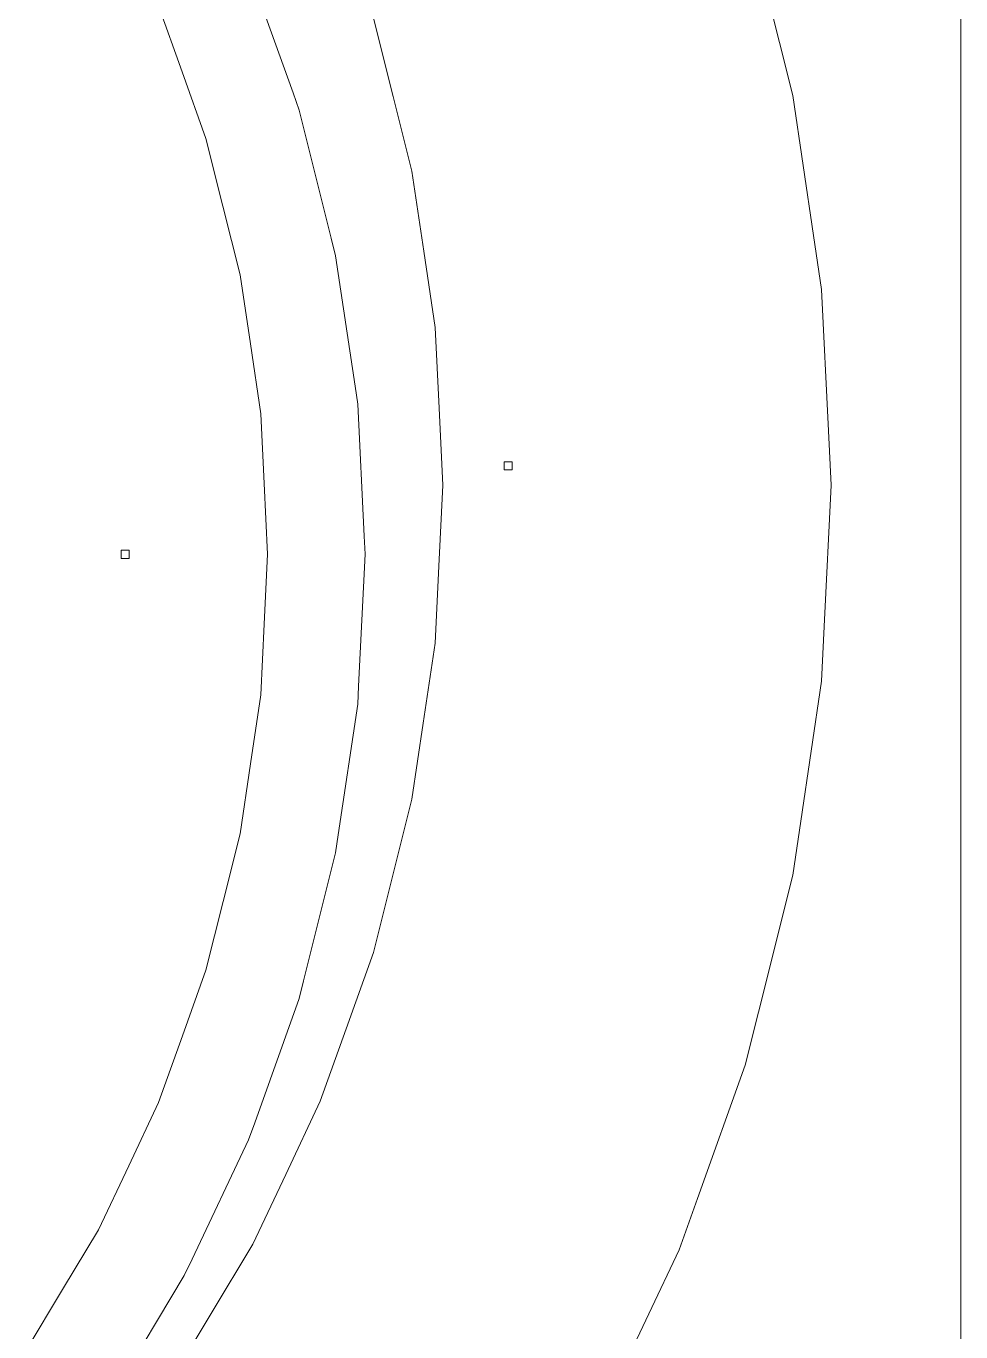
# Model space of a CAD drawing. Header units: centimetres. Extents: x -214 to 137, y -175 to 4.
# Drawn here: x 10.43 to 16.97, y -116.95 to -107.8 of the extents above; entities that cross this region are included whole.
import ezdxf

# ---------------------------------------------------------------- set-up
doc = ezdxf.new("R2010")
doc.units = ezdxf.units.CM
doc.header["$MEASUREMENT"] = 0
doc.layers.add('layer 1', color=7, linetype='Continuous')

msp = doc.modelspace()

# ---------------------------------------------------------------- linework, layer by layer
at = {"layer": 'layer 1', "color": 5, "lineweight": 9}
for points in [[(16.97057, -175.16373), (16.97057, -175.16373), (16.97057, -75.16373), (16.97057, -75.16373)], [(15.70072, -107.9177), (15.70072, -107.9177), (15.4599, -106.95625), (15.4599, -106.95625)], [(12.29412, -108.27034), (12.29412, -108.27034), (11.98275, -107.40013), (11.98275, -107.40013)], [(12.29412, -108.27034), (12.29412, -108.27034), (11.98275, -107.40013), (11.98275, -107.40013)], [(12.29412, -108.27034), (12.29412, -108.27034), (11.98275, -107.40013), (11.98275, -107.40013)], [(12.29412, -108.27034), (12.29412, -108.27034), (11.98275, -107.40013), (11.98275, -107.40013)], [(12.29412, -108.27034), (12.29412, -108.27034), (11.98275, -107.40013), (11.98275, -107.40013)], [(12.85806, -107.7455), (12.85806, -107.7455), (12.99575, -108.29517), (12.99575, -108.29517)], [(15.79354, -108.28828), (15.79354, -108.28828), (15.70072, -107.9177), (15.70072, -107.9177)], [(12.33707, -108.3904), (12.33707, -108.3904), (12.29412, -108.27034), (12.29412, -108.27034)], [(12.33707, -108.3904), (12.33707, -108.3904), (12.29412, -108.27034), (12.29412, -108.27034)], [(12.33707, -108.3904), (12.33707, -108.3904), (12.29412, -108.27034), (12.29412, -108.27034)], [(12.33707, -108.3904), (12.33707, -108.3904), (12.29412, -108.27034), (12.29412, -108.27034)], [(12.33707, -108.3904), (12.33707, -108.3904), (12.29412, -108.27034), (12.29412, -108.27034)], [(12.99575, -108.29517), (12.99575, -108.29517), (13.12688, -108.8187), (13.12688, -108.8187)], [(15.93898, -109.2687), (15.93898, -109.2687), (15.79354, -108.28828), (15.79354, -108.28828)], [(12.56164, -109.28694), (12.56164, -109.28694), (12.33707, -108.3904), (12.33707, -108.3904)], [(12.56164, -109.28694), (12.56164, -109.28694), (12.33707, -108.3904), (12.33707, -108.3904)], [(12.56164, -109.28694), (12.56164, -109.28694), (12.33707, -108.3904), (12.33707, -108.3904)], [(12.56164, -109.28694), (12.56164, -109.28694), (12.33707, -108.3904), (12.33707, -108.3904)], [(12.56164, -109.28694), (12.56164, -109.28694), (12.33707, -108.3904), (12.33707, -108.3904)], [(13.12688, -108.8187), (13.12688, -108.8187), (13.21003, -109.37922), (13.21003, -109.37922)], [(12.59262, -109.41064), (12.59262, -109.41064), (12.56164, -109.28694), (12.56164, -109.28694)], [(12.59262, -109.41064), (12.59262, -109.41064), (12.56164, -109.28694), (12.56164, -109.28694)], [(12.59262, -109.41064), (12.59262, -109.41064), (12.56164, -109.28694), (12.56164, -109.28694)], [(12.59262, -109.41064), (12.59262, -109.41064), (12.56164, -109.28694), (12.56164, -109.28694)], [(12.59262, -109.41064), (12.59262, -109.41064), (12.56164, -109.28694), (12.56164, -109.28694)], [(15.99503, -109.64659), (15.99503, -109.64659), (15.93898, -109.2687), (15.93898, -109.2687)], [(13.21003, -109.37922), (13.21003, -109.37922), (13.28922, -109.91308), (13.28922, -109.91308)], [(12.72823, -110.32487), (12.72823, -110.32487), (12.59262, -109.41064), (12.59262, -109.41064)], [(12.72823, -110.32487), (12.72823, -110.32487), (12.59262, -109.41064), (12.59262, -109.41064)], [(12.72823, -110.32487), (12.72823, -110.32487), (12.59262, -109.41064), (12.59262, -109.41064)], [(12.72823, -110.32487), (12.72823, -110.32487), (12.59262, -109.41064), (12.59262, -109.41064)], [(12.72823, -110.32487), (12.72823, -110.32487), (12.59262, -109.41064), (12.59262, -109.41064)], [(16.04365, -110.63655), (16.04365, -110.63655), (15.99503, -109.64659), (15.99503, -109.64659)], [(13.28922, -109.91308), (13.28922, -109.91308), (13.31702, -110.47905), (13.31702, -110.47905)], [(12.74694, -110.451), (12.74694, -110.451), (12.72823, -110.32487), (12.72823, -110.32487)], [(12.74694, -110.451), (12.74694, -110.451), (12.72823, -110.32487), (12.72823, -110.32487)], [(12.74694, -110.451), (12.74694, -110.451), (12.72823, -110.32487), (12.72823, -110.32487)], [(12.74694, -110.451), (12.74694, -110.451), (12.72823, -110.32487), (12.72823, -110.32487)], [(12.74694, -110.451), (12.74694, -110.451), (12.72823, -110.32487), (12.72823, -110.32487)], [(12.79229, -111.37413), (12.79229, -111.37413), (12.74694, -110.451), (12.74694, -110.451)], [(12.79229, -111.37413), (12.79229, -111.37413), (12.74694, -110.451), (12.74694, -110.451)], [(12.79229, -111.37413), (12.79229, -111.37413), (12.74694, -110.451), (12.74694, -110.451)], [(12.79229, -111.37413), (12.79229, -111.37413), (12.74694, -110.451), (12.74694, -110.451)], [(12.79229, -111.37413), (12.79229, -111.37413), (12.74694, -110.451), (12.74694, -110.451)], [(13.31702, -110.47905), (13.31702, -110.47905), (13.3435, -111.0181), (13.3435, -111.0181)], [(16.0624, -111.01811), (16.0624, -111.01811), (16.04365, -110.63655), (16.04365, -110.63655)], [(13.82909, -110.85278), (13.82909, -110.85278), (13.77194, -110.85278), (13.77194, -110.85278)], [(13.77194, -110.85278), (13.77194, -110.85278), (13.77194, -110.90993), (13.77194, -110.90993)], [(13.77194, -110.90993), (13.77194, -110.90993), (13.82909, -110.90993), (13.82909, -110.90993)], [(13.82909, -110.90993), (13.82909, -110.90993), (13.82909, -110.85278), (13.82909, -110.85278)], [(13.3435, -111.0181), (13.3435, -111.0181), (13.31569, -111.58407), (13.31569, -111.58407)], [(16.01376, -112.00807), (16.01376, -112.00807), (16.0624, -111.01811), (16.0624, -111.01811)], [(12.79854, -111.50149), (12.79854, -111.50149), (12.79229, -111.37413), (12.79229, -111.37413)], [(12.79854, -111.50149), (12.79854, -111.50149), (12.79229, -111.37413), (12.79229, -111.37413)], [(12.79854, -111.50149), (12.79854, -111.50149), (12.79229, -111.37413), (12.79229, -111.37413)], [(12.79854, -111.50149), (12.79854, -111.50149), (12.79229, -111.37413), (12.79229, -111.37413)], [(12.79854, -111.50149), (12.79854, -111.50149), (12.79229, -111.37413), (12.79229, -111.37413)], [(11.1477, -111.47288), (11.1477, -111.47288), (11.09055, -111.47288), (11.09055, -111.47288)], [(11.09055, -111.47288), (11.09055, -111.47288), (11.09055, -111.53003), (11.09055, -111.53003)], [(11.1477, -111.47288), (11.1477, -111.47288), (11.09055, -111.47288), (11.09055, -111.47288)], [(11.09055, -111.47288), (11.09055, -111.47288), (11.09055, -111.53003), (11.09055, -111.53003)], [(11.1477, -111.47288), (11.1477, -111.47288), (11.09055, -111.47288), (11.09055, -111.47288)], [(11.09055, -111.47288), (11.09055, -111.47288), (11.09055, -111.53003), (11.09055, -111.53003)], [(11.1477, -111.47288), (11.1477, -111.47288), (11.09055, -111.47288), (11.09055, -111.47288)], [(11.09055, -111.47288), (11.09055, -111.47288), (11.09055, -111.53003), (11.09055, -111.53003)], [(11.1477, -111.47288), (11.1477, -111.47288), (11.09055, -111.47288), (11.09055, -111.47288)], [(11.09055, -111.47288), (11.09055, -111.47288), (11.09055, -111.53003), (11.09055, -111.53003)], [(11.1477, -111.53003), (11.1477, -111.53003), (11.1477, -111.47288), (11.1477, -111.47288)], [(11.1477, -111.53003), (11.1477, -111.53003), (11.1477, -111.47288), (11.1477, -111.47288)], [(11.1477, -111.53003), (11.1477, -111.53003), (11.1477, -111.47288), (11.1477, -111.47288)], [(11.1477, -111.53003), (11.1477, -111.53003), (11.1477, -111.47288), (11.1477, -111.47288)], [(11.1477, -111.53003), (11.1477, -111.53003), (11.1477, -111.47288), (11.1477, -111.47288)], [(11.09055, -111.53003), (11.09055, -111.53003), (11.1477, -111.53003), (11.1477, -111.53003)], [(11.09055, -111.53003), (11.09055, -111.53003), (11.1477, -111.53003), (11.1477, -111.53003)], [(11.09055, -111.53003), (11.09055, -111.53003), (11.1477, -111.53003), (11.1477, -111.53003)], [(11.09055, -111.53003), (11.09055, -111.53003), (11.1477, -111.53003), (11.1477, -111.53003)], [(11.09055, -111.53003), (11.09055, -111.53003), (11.1477, -111.53003), (11.1477, -111.53003)], [(12.75319, -112.42462), (12.75319, -112.42462), (12.79854, -111.50149), (12.79854, -111.50149)], [(12.75319, -112.42462), (12.75319, -112.42462), (12.79854, -111.50149), (12.79854, -111.50149)], [(12.75319, -112.42462), (12.75319, -112.42462), (12.79854, -111.50149), (12.79854, -111.50149)], [(12.75319, -112.42462), (12.75319, -112.42462), (12.79854, -111.50149), (12.79854, -111.50149)], [(12.75319, -112.42462), (12.75319, -112.42462), (12.79854, -111.50149), (12.79854, -111.50149)], [(13.31569, -111.58407), (13.31569, -111.58407), (13.28921, -112.12312), (13.28921, -112.12312)], [(15.99502, -112.38963), (15.99502, -112.38963), (16.01376, -112.00807), (16.01376, -112.00807)], [(13.28921, -112.12312), (13.28921, -112.12312), (13.20606, -112.68364), (13.20606, -112.68364)], [(15.84958, -113.37005), (15.84958, -113.37005), (15.99502, -112.38963), (15.99502, -112.38963)], [(12.74693, -112.55198), (12.74693, -112.55198), (12.75319, -112.42462), (12.75319, -112.42462)], [(12.74693, -112.55198), (12.74693, -112.55198), (12.75319, -112.42462), (12.75319, -112.42462)], [(12.74693, -112.55198), (12.74693, -112.55198), (12.75319, -112.42462), (12.75319, -112.42462)], [(12.74693, -112.55198), (12.74693, -112.55198), (12.75319, -112.42462), (12.75319, -112.42462)], [(12.74693, -112.55198), (12.74693, -112.55198), (12.75319, -112.42462), (12.75319, -112.42462)], [(12.61132, -113.46621), (12.61132, -113.46621), (12.74693, -112.55198), (12.74693, -112.55198)], [(12.61132, -113.46621), (12.61132, -113.46621), (12.74693, -112.55198), (12.74693, -112.55198)], [(12.61132, -113.46621), (12.61132, -113.46621), (12.74693, -112.55198), (12.74693, -112.55198)], [(12.61132, -113.46621), (12.61132, -113.46621), (12.74693, -112.55198), (12.74693, -112.55198)], [(12.61132, -113.46621), (12.61132, -113.46621), (12.74693, -112.55198), (12.74693, -112.55198)], [(13.20606, -112.68364), (13.20606, -112.68364), (13.12687, -113.2175), (13.12687, -113.2175)], [(13.12687, -113.2175), (13.12687, -113.2175), (12.98918, -113.76717), (12.98918, -113.76717)], [(15.79353, -113.74793), (15.79353, -113.74793), (15.84958, -113.37005), (15.84958, -113.37005)], [(12.5926, -113.59234), (12.5926, -113.59234), (12.61132, -113.46621), (12.61132, -113.46621)], [(12.5926, -113.59234), (12.5926, -113.59234), (12.61132, -113.46621), (12.61132, -113.46621)], [(12.5926, -113.59234), (12.5926, -113.59234), (12.61132, -113.46621), (12.61132, -113.46621)], [(12.5926, -113.59234), (12.5926, -113.59234), (12.61132, -113.46621), (12.61132, -113.46621)], [(12.5926, -113.59234), (12.5926, -113.59234), (12.61132, -113.46621), (12.61132, -113.46621)], [(12.36804, -114.48888), (12.36804, -114.48888), (12.5926, -113.59234), (12.5926, -113.59234)], [(12.36804, -114.48888), (12.36804, -114.48888), (12.5926, -113.59234), (12.5926, -113.59234)], [(12.36804, -114.48888), (12.36804, -114.48888), (12.5926, -113.59234), (12.5926, -113.59234)], [(12.36804, -114.48888), (12.36804, -114.48888), (12.5926, -113.59234), (12.5926, -113.59234)], [(12.36804, -114.48888), (12.36804, -114.48888), (12.5926, -113.59234), (12.5926, -113.59234)], [(12.98918, -113.76717), (12.98918, -113.76717), (12.85804, -114.2907), (12.85804, -114.2907)], [(15.55269, -114.70938), (15.55269, -114.70938), (15.79353, -113.74793), (15.79353, -113.74793)], [(12.85804, -114.2907), (12.85804, -114.2907), (12.66714, -114.82423), (12.66714, -114.82423)], [(12.33705, -114.61257), (12.33705, -114.61257), (12.36804, -114.48888), (12.36804, -114.48888)], [(12.33705, -114.61257), (12.33705, -114.61257), (12.36804, -114.48888), (12.36804, -114.48888)], [(12.33705, -114.61257), (12.33705, -114.61257), (12.36804, -114.48888), (12.36804, -114.48888)], [(12.33705, -114.61257), (12.33705, -114.61257), (12.36804, -114.48888), (12.36804, -114.48888)], [(12.33705, -114.61257), (12.33705, -114.61257), (12.36804, -114.48888), (12.36804, -114.48888)], [(12.02568, -115.48278), (12.02568, -115.48278), (12.33705, -114.61257), (12.33705, -114.61257)], [(12.02568, -115.48278), (12.02568, -115.48278), (12.33705, -114.61257), (12.33705, -114.61257)], [(12.02568, -115.48278), (12.02568, -115.48278), (12.33705, -114.61257), (12.33705, -114.61257)], [(12.02568, -115.48278), (12.02568, -115.48278), (12.33705, -114.61257), (12.33705, -114.61257)], [(12.02568, -115.48278), (12.02568, -115.48278), (12.33705, -114.61257), (12.33705, -114.61257)], [(15.45987, -115.07996), (15.45987, -115.07996), (15.55269, -114.70938), (15.55269, -114.70938)], [(12.66714, -114.82423), (12.66714, -114.82423), (12.48532, -115.33238), (12.48532, -115.33238)], [(15.12596, -116.01317), (15.12596, -116.01317), (15.45987, -115.07996), (15.45987, -115.07996)], [(12.48532, -115.33238), (12.48532, -115.33238), (12.24304, -115.84462), (12.24304, -115.84462)], [(11.98272, -115.60284), (11.98272, -115.60284), (12.02568, -115.48278), (12.02568, -115.48278)], [(11.98272, -115.60284), (11.98272, -115.60284), (12.02568, -115.48278), (12.02568, -115.48278)], [(11.98272, -115.60284), (11.98272, -115.60284), (12.02568, -115.48278), (12.02568, -115.48278)], [(11.98272, -115.60284), (11.98272, -115.60284), (12.02568, -115.48278), (12.02568, -115.48278)], [(11.98272, -115.60284), (11.98272, -115.60284), (12.02568, -115.48278), (12.02568, -115.48278)], [(11.58755, -116.43834), (11.58755, -116.43834), (11.98272, -115.60284), (11.98272, -115.60284)], [(11.58755, -116.43834), (11.58755, -116.43834), (11.98272, -115.60284), (11.98272, -115.60284)], [(11.58755, -116.43834), (11.58755, -116.43834), (11.98272, -115.60284), (11.98272, -115.60284)], [(11.58755, -116.43834), (11.58755, -116.43834), (11.98272, -115.60284), (11.98272, -115.60284)], [(11.58755, -116.43834), (11.58755, -116.43834), (11.98272, -115.60284), (11.98272, -115.60284)], [(12.24304, -115.84462), (12.24304, -115.84462), (12.01229, -116.3325), (12.01229, -116.3325)], [(14.99726, -116.37286), (14.99726, -116.37286), (15.12596, -116.01317), (15.12596, -116.01317)], [(12.01229, -116.3325), (12.01229, -116.3325), (11.72097, -116.81854), (11.72097, -116.81854)], [(14.57348, -117.26885), (14.57348, -117.26885), (14.99726, -116.37286), (14.99726, -116.37286)], [(11.53303, -116.55361), (11.53303, -116.55361), (11.58755, -116.43834), (11.58755, -116.43834)], [(11.53303, -116.55361), (11.53303, -116.55361), (11.58755, -116.43834), (11.58755, -116.43834)], [(11.53303, -116.55361), (11.53303, -116.55361), (11.58755, -116.43834), (11.58755, -116.43834)], [(11.53303, -116.55361), (11.53303, -116.55361), (11.58755, -116.43834), (11.58755, -116.43834)], [(11.53303, -116.55361), (11.53303, -116.55361), (11.58755, -116.43834), (11.58755, -116.43834)], [(11.05788, -117.34636), (11.05788, -117.34636), (11.53303, -116.55361), (11.53303, -116.55361)], [(11.05788, -117.34636), (11.05788, -117.34636), (11.53303, -116.55361), (11.53303, -116.55361)], [(11.05788, -117.34636), (11.05788, -117.34636), (11.53303, -116.55361), (11.53303, -116.55361)], [(11.05788, -117.34636), (11.05788, -117.34636), (11.53303, -116.55361), (11.53303, -116.55361)], [(11.05788, -117.34636), (11.05788, -117.34636), (11.53303, -116.55361), (11.53303, -116.55361)], [(11.72097, -116.81854), (11.72097, -116.81854), (11.44351, -117.28146), (11.44351, -117.28146)]]:
    msp.add_open_spline(points, degree=3, dxfattribs=at)
at = {"layer": 'layer 1', "color": 1, "lineweight": 9}
for points in [[(11.51741, -108.12166), (11.51741, -108.12166), (11.35261, -107.66112), (11.35261, -107.66112)], [(11.51741, -108.12166), (11.51741, -108.12166), (11.35261, -107.66112), (11.35261, -107.66112)], [(11.51741, -108.12166), (11.51741, -108.12166), (11.35261, -107.66112), (11.35261, -107.66112)], [(11.51741, -108.12166), (11.51741, -108.12166), (11.35261, -107.66112), (11.35261, -107.66112)], [(11.51741, -108.12166), (11.51741, -108.12166), (11.35261, -107.66112), (11.35261, -107.66112)], [(11.68438, -108.58841), (11.68438, -108.58841), (11.51741, -108.12166), (11.51741, -108.12166)], [(11.68438, -108.58841), (11.68438, -108.58841), (11.51741, -108.12166), (11.51741, -108.12166)], [(11.68438, -108.58841), (11.68438, -108.58841), (11.51741, -108.12166), (11.51741, -108.12166)], [(11.68438, -108.58841), (11.68438, -108.58841), (11.51741, -108.12166), (11.51741, -108.12166)], [(11.68438, -108.58841), (11.68438, -108.58841), (11.51741, -108.12166), (11.51741, -108.12166)], [(11.80324, -109.06285), (11.80324, -109.06285), (11.68438, -108.58841), (11.68438, -108.58841)], [(11.80324, -109.06285), (11.80324, -109.06285), (11.68438, -108.58841), (11.68438, -108.58841)], [(11.80324, -109.06285), (11.80324, -109.06285), (11.68438, -108.58841), (11.68438, -108.58841)], [(11.80324, -109.06285), (11.80324, -109.06285), (11.68438, -108.58841), (11.68438, -108.58841)], [(11.80324, -109.06285), (11.80324, -109.06285), (11.68438, -108.58841), (11.68438, -108.58841)], [(11.92367, -109.54371), (11.92367, -109.54371), (11.80324, -109.06285), (11.80324, -109.06285)], [(11.92367, -109.54371), (11.92367, -109.54371), (11.80324, -109.06285), (11.80324, -109.06285)], [(11.92367, -109.54371), (11.92367, -109.54371), (11.80324, -109.06285), (11.80324, -109.06285)], [(11.92367, -109.54371), (11.92367, -109.54371), (11.80324, -109.06285), (11.80324, -109.06285)], [(11.92367, -109.54371), (11.92367, -109.54371), (11.80324, -109.06285), (11.80324, -109.06285)], [(11.99543, -110.02752), (11.99543, -110.02752), (11.92367, -109.54371), (11.92367, -109.54371)], [(11.99543, -110.02752), (11.99543, -110.02752), (11.92367, -109.54371), (11.92367, -109.54371)], [(11.99543, -110.02752), (11.99543, -110.02752), (11.92367, -109.54371), (11.92367, -109.54371)], [(11.99543, -110.02752), (11.99543, -110.02752), (11.92367, -109.54371), (11.92367, -109.54371)], [(11.99543, -110.02752), (11.99543, -110.02752), (11.92367, -109.54371), (11.92367, -109.54371)], [(12.06817, -110.51787), (12.06817, -110.51787), (11.99543, -110.02752), (11.99543, -110.02752)], [(12.06817, -110.51787), (12.06817, -110.51787), (11.99543, -110.02752), (11.99543, -110.02752)], [(12.06817, -110.51787), (12.06817, -110.51787), (11.99543, -110.02752), (11.99543, -110.02752)], [(12.06817, -110.51787), (12.06817, -110.51787), (11.99543, -110.02752), (11.99543, -110.02752)], [(12.06817, -110.51787), (12.06817, -110.51787), (11.99543, -110.02752), (11.99543, -110.02752)], [(12.09216, -111.00639), (12.09216, -111.00639), (12.06817, -110.51787), (12.06817, -110.51787)], [(12.09216, -111.00639), (12.09216, -111.00639), (12.06817, -110.51787), (12.06817, -110.51787)], [(12.09216, -111.00639), (12.09216, -111.00639), (12.06817, -110.51787), (12.06817, -110.51787)], [(12.09216, -111.00639), (12.09216, -111.00639), (12.06817, -110.51787), (12.06817, -110.51787)], [(12.09216, -111.00639), (12.09216, -111.00639), (12.06817, -110.51787), (12.06817, -110.51787)], [(12.11649, -111.5015), (12.11649, -111.5015), (12.09216, -111.00639), (12.09216, -111.00639)], [(12.11649, -111.5015), (12.11649, -111.5015), (12.09216, -111.00639), (12.09216, -111.00639)], [(12.11649, -111.5015), (12.11649, -111.5015), (12.09216, -111.00639), (12.09216, -111.00639)], [(12.11649, -111.5015), (12.11649, -111.5015), (12.09216, -111.00639), (12.09216, -111.00639)], [(12.11649, -111.5015), (12.11649, -111.5015), (12.09216, -111.00639), (12.09216, -111.00639)], [(12.0925, -111.99003), (12.0925, -111.99003), (12.11649, -111.5015), (12.11649, -111.5015)], [(12.0925, -111.99003), (12.0925, -111.99003), (12.11649, -111.5015), (12.11649, -111.5015)], [(12.0925, -111.99003), (12.0925, -111.99003), (12.11649, -111.5015), (12.11649, -111.5015)], [(12.0925, -111.99003), (12.0925, -111.99003), (12.11649, -111.5015), (12.11649, -111.5015)], [(12.0925, -111.99003), (12.0925, -111.99003), (12.11649, -111.5015), (12.11649, -111.5015)], [(12.06817, -112.4851), (12.06817, -112.4851), (12.0925, -111.99003), (12.0925, -111.99003)], [(12.06817, -112.4851), (12.06817, -112.4851), (12.0925, -111.99003), (12.0925, -111.99003)], [(12.06817, -112.4851), (12.06817, -112.4851), (12.0925, -111.99003), (12.0925, -111.99003)], [(12.06817, -112.4851), (12.06817, -112.4851), (12.0925, -111.99003), (12.0925, -111.99003)], [(12.06817, -112.4851), (12.06817, -112.4851), (12.0925, -111.99003), (12.0925, -111.99003)], [(11.9964, -112.96894), (11.9964, -112.96894), (12.06817, -112.4851), (12.06817, -112.4851)], [(11.9964, -112.96894), (11.9964, -112.96894), (12.06817, -112.4851), (12.06817, -112.4851)], [(11.9964, -112.96894), (11.9964, -112.96894), (12.06817, -112.4851), (12.06817, -112.4851)], [(11.9964, -112.96894), (11.9964, -112.96894), (12.06817, -112.4851), (12.06817, -112.4851)], [(11.9964, -112.96894), (11.9964, -112.96894), (12.06817, -112.4851), (12.06817, -112.4851)], [(11.92365, -113.45929), (11.92365, -113.45929), (11.9964, -112.96894), (11.9964, -112.96894)], [(11.92365, -113.45929), (11.92365, -113.45929), (11.9964, -112.96894), (11.9964, -112.96894)], [(11.92365, -113.45929), (11.92365, -113.45929), (11.9964, -112.96894), (11.9964, -112.96894)], [(11.92365, -113.45929), (11.92365, -113.45929), (11.9964, -112.96894), (11.9964, -112.96894)], [(11.92365, -113.45929), (11.92365, -113.45929), (11.9964, -112.96894), (11.9964, -112.96894)], [(11.80481, -113.93375), (11.80481, -113.93375), (11.92365, -113.45929), (11.92365, -113.45929)], [(11.80481, -113.93375), (11.80481, -113.93375), (11.92365, -113.45929), (11.92365, -113.45929)], [(11.80481, -113.93375), (11.80481, -113.93375), (11.92365, -113.45929), (11.92365, -113.45929)], [(11.80481, -113.93375), (11.80481, -113.93375), (11.92365, -113.45929), (11.92365, -113.45929)], [(11.80481, -113.93375), (11.80481, -113.93375), (11.92365, -113.45929), (11.92365, -113.45929)], [(11.68436, -114.41459), (11.68436, -114.41459), (11.80481, -113.93375), (11.80481, -113.93375)], [(11.68436, -114.41459), (11.68436, -114.41459), (11.80481, -113.93375), (11.80481, -113.93375)], [(11.68436, -114.41459), (11.68436, -114.41459), (11.80481, -113.93375), (11.80481, -113.93375)], [(11.68436, -114.41459), (11.68436, -114.41459), (11.80481, -113.93375), (11.80481, -113.93375)], [(11.68436, -114.41459), (11.68436, -114.41459), (11.80481, -113.93375), (11.80481, -113.93375)], [(11.51959, -114.87509), (11.51959, -114.87509), (11.68436, -114.41459), (11.68436, -114.41459)], [(11.51959, -114.87509), (11.51959, -114.87509), (11.68436, -114.41459), (11.68436, -114.41459)], [(11.51959, -114.87509), (11.51959, -114.87509), (11.68436, -114.41459), (11.68436, -114.41459)], [(11.51959, -114.87509), (11.51959, -114.87509), (11.68436, -114.41459), (11.68436, -114.41459)], [(11.51959, -114.87509), (11.51959, -114.87509), (11.68436, -114.41459), (11.68436, -114.41459)], [(11.35258, -115.34181), (11.35258, -115.34181), (11.51959, -114.87509), (11.51959, -114.87509)], [(11.35258, -115.34181), (11.35258, -115.34181), (11.51959, -114.87509), (11.51959, -114.87509)], [(11.35258, -115.34181), (11.35258, -115.34181), (11.51959, -114.87509), (11.51959, -114.87509)], [(11.35258, -115.34181), (11.35258, -115.34181), (11.51959, -114.87509), (11.51959, -114.87509)], [(11.35258, -115.34181), (11.35258, -115.34181), (11.51959, -114.87509), (11.51959, -114.87509)], [(11.14347, -115.78397), (11.14347, -115.78397), (11.35258, -115.34181), (11.35258, -115.34181)], [(11.14347, -115.78397), (11.14347, -115.78397), (11.35258, -115.34181), (11.35258, -115.34181)], [(11.14347, -115.78397), (11.14347, -115.78397), (11.35258, -115.34181), (11.35258, -115.34181)], [(11.14347, -115.78397), (11.14347, -115.78397), (11.35258, -115.34181), (11.35258, -115.34181)], [(11.14347, -115.78397), (11.14347, -115.78397), (11.35258, -115.34181), (11.35258, -115.34181)], [(10.93151, -116.23211), (10.93151, -116.23211), (11.14347, -115.78397), (11.14347, -115.78397)], [(10.93151, -116.23211), (10.93151, -116.23211), (11.14347, -115.78397), (11.14347, -115.78397)], [(10.93151, -116.23211), (10.93151, -116.23211), (11.14347, -115.78397), (11.14347, -115.78397)], [(10.93151, -116.23211), (10.93151, -116.23211), (11.14347, -115.78397), (11.14347, -115.78397)], [(10.93151, -116.23211), (10.93151, -116.23211), (11.14347, -115.78397), (11.14347, -115.78397)], [(10.68007, -116.6516), (10.68007, -116.6516), (10.93151, -116.23211), (10.93151, -116.23211)], [(10.68007, -116.6516), (10.68007, -116.6516), (10.93151, -116.23211), (10.93151, -116.23211)], [(10.68007, -116.6516), (10.68007, -116.6516), (10.93151, -116.23211), (10.93151, -116.23211)], [(10.68007, -116.6516), (10.68007, -116.6516), (10.93151, -116.23211), (10.93151, -116.23211)], [(10.68007, -116.6516), (10.68007, -116.6516), (10.93151, -116.23211), (10.93151, -116.23211)], [(10.4252, -117.0768), (10.4252, -117.0768), (10.68007, -116.6516), (10.68007, -116.6516)], [(10.4252, -117.0768), (10.4252, -117.0768), (10.68007, -116.6516), (10.68007, -116.6516)], [(10.4252, -117.0768), (10.4252, -117.0768), (10.68007, -116.6516), (10.68007, -116.6516)], [(10.4252, -117.0768), (10.4252, -117.0768), (10.68007, -116.6516), (10.68007, -116.6516)], [(10.4252, -117.0768), (10.4252, -117.0768), (10.68007, -116.6516), (10.68007, -116.6516)]]:
    msp.add_open_spline(points, degree=3, dxfattribs=at)

doc.saveas('drawing.dxf')
